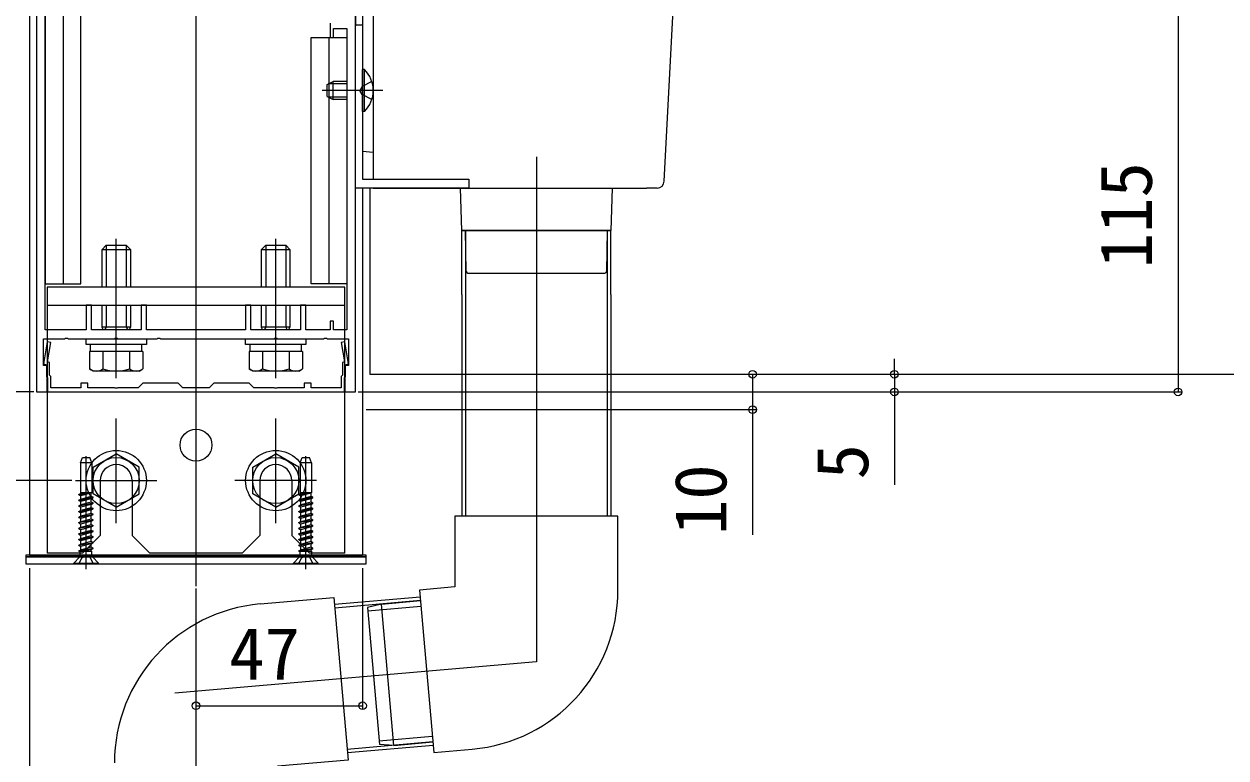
# Model space of a CAD drawing. Units: millimetres, scale not verified. Extents: x -875 to 875, y -1304 to 1298.
# Drawn here: x -674.5 to -335.5, y -994.2 to -787.2 of the extents above; entities that cross this region are included whole.
import ezdxf
from ezdxf.enums import TextEntityAlignment as Align

# ---------------------------------------------------------------- set-up
doc = ezdxf.new("R2010")
doc.units = ezdxf.units.MM
doc.header["$LTSCALE"] = 8
for name, color, linetype in [('0-3_YKK_11', 7, 'Continuous'), ('0-4_YKK_12', 2, 'Continuous'), ('0-5_YKK_13', 4, 'Continuous'), ('0-6_YKK_D', 6, 'Continuous')]:
    doc.layers.add(name, color=color, linetype=linetype)
doc.styles.add('ＭＳ ゴシック', font='')
doc.styles.get('ＭＳ ゴシック').set_extended_font_data('MS Gothic')

msp = doc.modelspace()

# ---------------------------------------------------------------- linework, layer by layer
at = {"layer": '0-3_YKK_11'}
for points in [[(-671, -670.992), (-671, -890.992), (-668, -890.992), (-668, -883.492), (-669, -883.492), (-669, -875.992), (-662.958, -875.992), (-662.775, -875.872), (-662.225, -875.872), (-662.042, -875.992), (-648.958, -875.992), (-648.775, -875.872), (-648.225, -875.872), (-648.042, -875.992), (-636.958, -875.992), (-636.775, -875.872), (-636.225, -875.872), (-636.042, -875.992), (-603.958, -875.992), (-603.775, -875.872), (-603.225, -875.872), (-603.042, -875.992), (-589.958, -875.992), (-589.775, -875.872), (-589.225, -875.872), (-589.042, -875.992), (-583, -875.992), (-583, -883.492), (-584, -883.492), (-584, -890.992), (-581, -890.992), (-581, -771.45)], [(-668.5, -873.492), (-668.5, -688.492)], [(-588.2, -786.992), (-588.2, -790.992), (-587.2, -790.992), (-587.2, -788.492), (-583.5, -788.492), (-583.5, -873.492), (-587.2, -873.492), (-587.2, -870.992), (-588.2, -870.992), (-588.2, -873.492), (-595, -873.492), (-595, -866.492), (-596.5, -866.492), (-596.5, -873.492), (-610.5, -873.492), (-610.5, -866.492), (-612, -866.492), (-612, -873.492), (-640, -873.492), (-640, -866.492)], [(-640, -866.492), (-641.5, -866.492), (-641.5, -873.492), (-655.5, -873.492), (-655.5, -866.492), (-657, -866.492), (-657, -873.492), (-668.5, -873.492)], [(-667.3, -886.269), (-667.3, -882.646), (-667.917, -882.481), (-666.964, -877.079), (-667.949, -876.905), (-669.043, -883.111), (-668.2, -883.336), (-668.2, -886.642), (-667.85, -886.992), (-667.85, -890.992)], [(-667.85, -890.992), (-584.15, -890.992), (-584.15, -886.992), (-583.8, -886.642), (-583.8, -883.336), (-582.957, -883.111), (-584.051, -876.905), (-585.036, -877.079), (-584.083, -882.481), (-584.7, -882.646), (-584.7, -886.269), (-585.05, -886.619), (-585.05, -889.792), (-593.5, -889.792), (-593.5, -888.492), (-595.5, -888.492), (-595.5, -889.792), (-603.042, -889.792), (-603.225, -889.912), (-603.775, -889.912), (-603.958, -889.792), (-609.7, -889.792), (-611, -888.492), (-621, -888.492), (-622.3, -889.792), (-629.7, -889.792), (-631, -888.492), (-641, -888.492), (-642.3, -889.792), (-648.042, -889.792), (-648.225, -889.912), (-648.775, -889.912), (-648.958, -889.792), (-656.5, -889.792), (-656.5, -888.492), (-658.5, -888.492), (-658.5, -889.792), (-666.95, -889.792), (-666.95, -886.619), (-667.3, -886.269)]]:
    msp.add_lwpolyline(points, dxfattribs=at)
msp.add_lwpolyline([(-581, -833.492), (-581, -787.492), (-579, -787.492), (-579, -830.992), (-549, -830.992), (-549, -833.492)], close=True, dxfattribs=at)
at = {"layer": '0-4_YKK_12'}
for p, q in [((-626, -362.288), (-626, -945.738)), ((-626, -611.542), (-626, -945.42)), ((-673, -624.992), (-673, -936.992)), ((-579, -777.992), (-579, -830.692)), ((-579, -833.492), (-579, -936.992)), ((-577, -833.492), (-577, -885.992)), ((-673, -936.992), (-579, -936.992))]:
    msp.add_line(p, q, dxfattribs=at)
msp.add_lwpolyline([(-577, -885.992), (509, -885.992), (509, -835.992)], dxfattribs=at)
at = {"layer": '0-5_YKK_13'}
for p, q in [((-663.5, -701.492), (-663.5, -860.492)), ((-581, -775.992), (-581, -787.792)), ((-576, -775.992), (-576, -830.992)), ((-493.914, -831.597), (-491, -775.992)), ((-588.5, -790.992), (-588.5, -860.492)), ((-579, -811.892), (-579, -800.092)), ((-573.308, -805.992), (-590.391, -805.992)), ((-589, -804.292), (-587.3, -803.492)), ((-589, -807.692), (-589, -804.292)), ((-583.5, -804.146), (-588.69, -804.146)), ((-583.5, -803.492), (-587.3, -803.492)), ((-589, -807.692), (-587.3, -808.492)), ((-583.5, -807.838), (-588.69, -807.838)), ((-578.491, -811.892), (-579, -811.892)), ((-576, -823.492), (-579, -823.229)), ((-576, -833.492), (-498.907, -833.492)), ((-551, -845.492), (-551.35, -833.492)), ((-508.65, -833.492), (-509, -845.492)), ((-495.911, -833.492), (-498.907, -833.492)), ((-509, -845.492), (-551, -845.492)), ((-551, -845.492), (-509, -845.492)), ((-551, -863.492), (-551, -845.492)), ((-549.799, -857.001), (-550, -845.492)), ((-550, -845.492), (-550, -925.992)), ((-510, -845.492), (-510.201, -857.001)), ((-510, -845.492), (-510, -925.992)), ((-509, -863.492), (-509, -845.492)), ((-651.3, -849.592), (-652.5, -850.792)), ((-652.5, -861.492), (-652.5, -850.792)), ((-652.5, -850.792), (-644.5, -850.792)), ((-651.3, -849.592), (-645.7, -849.592)), ((-651.3, -849.592), (-651.3, -861.492)), ((-648.5, -887.098), (-648.5, -847.803)), ((-645.7, -849.592), (-644.5, -850.792)), ((-645.7, -849.592), (-645.7, -861.492)), ((-644.5, -850.792), (-644.5, -861.492)), ((-606.3, -849.592), (-607.5, -850.792)), ((-607.5, -861.492), (-607.5, -850.792)), ((-607.5, -850.792), (-599.5, -850.792)), ((-606.3, -849.592), (-600.7, -849.592)), ((-606.3, -849.592), (-606.3, -861.492)), ((-603.5, -887.098), (-603.5, -847.803)), ((-600.7, -849.592), (-599.5, -850.792)), ((-600.7, -849.592), (-600.7, -861.492)), ((-599.5, -850.792), (-599.5, -861.492)), ((-549.299, -857.492), (-510.701, -857.492)), ((-551, -863.492), (-551, -925.992)), ((-509, -863.492), (-509, -925.992)), ((-668, -866.492), (-584, -866.492)), ((-652.5, -872.697), (-652.5, -866.492)), ((-651.3, -866.492), (-651.3, -872.697)), ((-644.5, -866.492), (-644.5, -872.697)), ((-607.5, -872.697), (-607.5, -866.492)), ((-606.3, -866.492), (-606.3, -872.697)), ((-599.5, -866.492), (-599.5, -872.697)), ((-644.5, -872.697), (-652.5, -872.697)), ((-652.225, -873.492), (-652.5, -872.697)), ((-651.3, -872.697), (-651.759, -873.492)), ((-644.775, -873.492), (-644.5, -872.697)), ((-599.5, -872.697), (-607.5, -872.697)), ((-607.225, -873.492), (-607.5, -872.697)), ((-606.3, -872.697), (-606.759, -873.492)), ((-599.775, -873.492), (-599.5, -872.697)), ((-655.75, -879.592), (-655.75, -877.592)), ((-641.25, -877.592), (-655.75, -877.592)), ((-641.25, -879.592), (-641.25, -877.592)), ((-610.75, -879.592), (-610.75, -877.592)), ((-596.25, -877.592), (-610.75, -877.592)), ((-596.25, -879.592), (-596.25, -877.592)), ((-656.006, -879.592), (-656.006, -884.511)), ((-640.994, -879.592), (-656.006, -879.592)), ((-640.994, -879.592), (-656.006, -879.592)), ((-641.25, -879.592), (-655.75, -879.592)), ((-644.5, -879.592), (-652.5, -879.592)), ((-652.253, -879.592), (-652.253, -884.511)), ((-644.747, -879.592), (-644.747, -884.511)), ((-640.994, -879.592), (-640.994, -884.511)), ((-611.006, -879.592), (-611.006, -884.511)), ((-595.994, -879.592), (-611.006, -879.592)), ((-595.994, -879.592), (-611.006, -879.592)), ((-596.25, -879.592), (-610.75, -879.592)), ((-599.5, -879.592), (-607.5, -879.592)), ((-607.253, -879.592), (-607.253, -884.511)), ((-599.747, -879.592), (-599.747, -884.511)), ((-595.994, -879.592), (-595.994, -884.511)), ((-655, -885.092), (-656.006, -884.511)), ((-642, -885.092), (-640.994, -884.511)), ((-610, -885.092), (-611.006, -884.511)), ((-597, -885.092), (-595.994, -884.511)), ((-642, -885.092), (-655, -885.092)), ((-597, -885.092), (-610, -885.092)), ((-648.5, -927.997), (-648.5, -898.486)), ((-603.5, -927.997), (-603.5, -898.486)), ((-658.6, -910.992), (-658.6, -919.492)), ((-658.054, -909.492), (-655.946, -909.492)), ((-657, -940.992), (-657, -909.098)), ((-655.4, -910.992), (-655.946, -909.492)), ((-655.4, -911.028), (-655.4, -919.492)), ((-596.6, -910.992), (-596.6, -919.492)), ((-596.054, -909.492), (-593.946, -909.492)), ((-595, -940.992), (-595, -909.098)), ((-593.4, -910.992), (-593.946, -909.492)), ((-593.4, -911.028), (-593.4, -919.492)), ((-660, -915.992), (-637, -915.992)), ((-653, -915.992), (-653, -931.492)), ((-644, -915.992), (-644, -931.492)), ((-592, -915.992), (-615, -915.992)), ((-608, -915.992), (-608, -931.492)), ((-599, -915.992), (-599, -931.492)), ((-659, -920.004), (-656.421, -919.492)), ((-656.925, -919.492), (-659, -919.904)), ((-659, -919.904), (-658.286, -919.492)), ((-659, -920.004), (-659, -919.904)), ((-659, -920.004), (-658.475, -920.307)), ((-655, -920.699), (-659, -921.494)), ((-659, -921.594), (-655, -920.799)), ((-659, -921.494), (-658.475, -921.191)), ((-659, -921.594), (-659, -921.494)), ((-659, -921.594), (-658.475, -921.897)), ((-655.4, -919.492), (-658.6, -919.492)), ((-655.525, -919.512), (-658.475, -920.307)), ((-658.475, -921.191), (-658.475, -920.307)), ((-658.475, -921.191), (-655.525, -920.396)), ((-655.525, -921.102), (-658.475, -921.897)), ((-658.475, -922.781), (-658.475, -921.897)), ((-658.475, -922.781), (-655.525, -921.986)), ((-657.994, -919.805), (-656.421, -919.492)), ((-656.925, -919.492), (-657.994, -919.705)), ((-655.525, -920.396), (-655.525, -919.512)), ((-655.525, -920.396), (-655, -920.699)), ((-655.525, -921.102), (-655, -920.799)), ((-655.525, -921.986), (-655.525, -921.102)), ((-655.525, -921.986), (-655, -922.289)), ((-655, -920.799), (-655, -920.699)), ((-597, -920.004), (-594.421, -919.492)), ((-594.925, -919.492), (-597, -919.904)), ((-597, -919.904), (-596.286, -919.492)), ((-597, -920.004), (-597, -919.904)), ((-597, -920.004), (-596.475, -920.307)), ((-593, -920.699), (-597, -921.494)), ((-597, -921.594), (-593, -920.799)), ((-597, -921.494), (-596.475, -921.191)), ((-597, -921.594), (-597, -921.494)), ((-597, -921.594), (-596.475, -921.897)), ((-593.4, -919.492), (-596.6, -919.492)), ((-593.525, -919.512), (-596.475, -920.307)), ((-596.475, -921.191), (-596.475, -920.307)), ((-596.475, -921.191), (-593.525, -920.396)), ((-593.525, -921.102), (-596.475, -921.897)), ((-596.475, -922.781), (-596.475, -921.897)), ((-596.475, -922.781), (-593.525, -921.986)), ((-595.994, -919.805), (-594.421, -919.492)), ((-594.925, -919.492), (-595.994, -919.705)), ((-593.525, -920.396), (-593.525, -919.512)), ((-593.525, -920.396), (-593, -920.699)), ((-593.525, -921.102), (-593, -920.799)), ((-593.525, -921.986), (-593.525, -921.102)), ((-593.525, -921.986), (-593, -922.289)), ((-593, -920.799), (-593, -920.699)), ((-659, -923.084), (-655, -922.289)), ((-655, -922.389), (-659, -923.184)), ((-659, -923.084), (-658.475, -922.781)), ((-659, -923.184), (-659, -923.084)), ((-659, -923.184), (-658.475, -923.487)), ((-659, -924.774), (-655, -923.979)), ((-659, -924.674), (-658.475, -924.371)), ((-659, -924.774), (-659, -924.674)), ((-659, -924.774), (-658.475, -925.077)), ((-659, -926.264), (-655, -925.469)), ((-655.525, -922.692), (-658.475, -923.487)), ((-658.475, -924.371), (-658.475, -923.487)), ((-658.475, -924.371), (-655.525, -923.576)), ((-655.525, -924.282), (-658.475, -925.077)), ((-658.475, -925.961), (-658.475, -925.077)), ((-655, -923.879), (-658.082, -924.492)), ((-655.525, -922.692), (-655, -922.389)), ((-655.525, -923.576), (-655.525, -922.692)), ((-655.525, -923.576), (-655, -923.879)), ((-655.525, -924.282), (-655, -923.979)), ((-655.525, -925.166), (-655.525, -924.282)), ((-655.525, -925.166), (-655, -925.469)), ((-655, -922.389), (-655, -922.289)), ((-655, -923.979), (-655, -923.879)), ((-655, -925.569), (-655, -925.469)), ((-597, -923.084), (-593, -922.289)), ((-593, -922.389), (-597, -923.184)), ((-597, -923.084), (-596.475, -922.781)), ((-597, -923.184), (-597, -923.084)), ((-597, -923.184), (-596.475, -923.487)), ((-597, -924.774), (-593, -923.979)), ((-597, -924.674), (-596.475, -924.371)), ((-597, -924.774), (-597, -924.674)), ((-597, -924.774), (-596.475, -925.077)), ((-597, -926.264), (-593, -925.469)), ((-593.525, -922.692), (-596.475, -923.487)), ((-596.475, -924.371), (-596.475, -923.487)), ((-596.475, -924.371), (-593.525, -923.576)), ((-593.525, -924.282), (-596.475, -925.077)), ((-596.475, -925.961), (-596.475, -925.077)), ((-593, -923.879), (-596.082, -924.492)), ((-593.525, -922.692), (-593, -922.389)), ((-593.525, -923.576), (-593.525, -922.692)), ((-593.525, -923.576), (-593, -923.879)), ((-593.525, -924.282), (-593, -923.979)), ((-593.525, -925.166), (-593.525, -924.282)), ((-593.525, -925.166), (-593, -925.469)), ((-593, -922.389), (-593, -922.289)), ((-593, -923.979), (-593, -923.879)), ((-593, -925.569), (-593, -925.469)), ((-659, -926.264), (-658.475, -925.961)), ((-659, -926.364), (-659, -926.264)), ((-659, -926.364), (-658.475, -926.667)), ((-659, -927.854), (-655, -927.059)), ((-659, -927.854), (-658.475, -927.551)), ((-659, -927.954), (-659, -927.854)), ((-659, -927.954), (-658.475, -928.257)), ((-659, -929.444), (-655, -928.649)), ((-655.525, -925.872), (-658.475, -926.667)), ((-658.475, -927.551), (-658.475, -926.667)), ((-655.525, -927.462), (-658.475, -928.257)), ((-658.475, -929.141), (-658.475, -928.257)), ((-658.475, -929.141), (-655.525, -928.346)), ((-655.525, -926.756), (-655, -927.059)), ((-655.525, -928.346), (-655.525, -927.462)), ((-655.525, -928.346), (-655, -928.649)), ((-655, -927.159), (-655, -927.059)), ((-655, -928.749), (-655, -928.649)), ((-597, -926.264), (-596.475, -925.961)), ((-597, -926.364), (-597, -926.264)), ((-597, -926.364), (-596.475, -926.667)), ((-597, -927.854), (-593, -927.059)), ((-597, -927.854), (-596.475, -927.551)), ((-597, -927.954), (-597, -927.854)), ((-597, -927.954), (-596.475, -928.257)), ((-597, -929.444), (-593, -928.649)), ((-593.525, -925.872), (-596.475, -926.667)), ((-596.475, -927.551), (-596.475, -926.667)), ((-593.525, -927.462), (-596.475, -928.257)), ((-596.475, -929.141), (-596.475, -928.257)), ((-596.475, -929.141), (-593.525, -928.346)), ((-593.525, -926.756), (-593, -927.059)), ((-593.525, -928.346), (-593.525, -927.462)), ((-593.525, -928.346), (-593, -928.649)), ((-593, -927.159), (-593, -927.059)), ((-593, -928.749), (-593, -928.649)), ((-507, -946.908), (-507, -925.992)), ((-659, -929.444), (-658.475, -929.141)), ((-659, -929.544), (-659, -929.444)), ((-659, -929.544), (-658.475, -929.847)), ((-659, -931.134), (-655, -930.339)), ((-659, -931.034), (-658.475, -930.731)), ((-659, -931.134), (-659, -931.034)), ((-659, -931.134), (-658.475, -931.437)), ((-655, -931.829), (-659, -932.624)), ((-659, -932.724), (-655, -931.929)), ((-655.525, -929.052), (-658.475, -929.847)), ((-658.475, -930.731), (-658.475, -929.847)), ((-658.475, -930.731), (-655.525, -929.936)), ((-655.525, -930.642), (-658.475, -931.437)), ((-658.475, -932.321), (-658.475, -931.437)), ((-658.475, -932.321), (-655.525, -931.526)), ((-655.525, -932.232), (-658.475, -933.027)), ((-658, -936.492), (-653, -931.492)), ((-655.525, -929.936), (-655.525, -929.052)), ((-655.525, -930.642), (-655, -930.339)), ((-655.525, -931.526), (-655.525, -930.642)), ((-655.525, -931.526), (-655, -931.829)), ((-655.525, -932.232), (-655, -931.929)), ((-655.525, -933.116), (-655.525, -932.232)), ((-655, -930.339), (-655, -930.239)), ((-655, -931.929), (-655, -931.829)), ((-644, -931.492), (-639, -936.492)), ((-608, -931.492), (-613, -936.492)), ((-594, -936.492), (-599, -931.492)), ((-597, -929.444), (-596.475, -929.141)), ((-597, -929.544), (-597, -929.444)), ((-597, -929.544), (-596.475, -929.847)), ((-597, -931.134), (-593, -930.339)), ((-597, -931.034), (-596.475, -930.731)), ((-597, -931.134), (-597, -931.034)), ((-597, -931.134), (-596.475, -931.437)), ((-593, -931.829), (-597, -932.624)), ((-597, -932.724), (-593, -931.929)), ((-593.525, -929.052), (-596.475, -929.847)), ((-596.475, -930.731), (-596.475, -929.847)), ((-596.475, -930.731), (-593.525, -929.936)), ((-593.525, -930.642), (-596.475, -931.437)), ((-596.475, -932.321), (-596.475, -931.437)), ((-596.475, -932.321), (-593.525, -931.526)), ((-593.525, -932.232), (-596.475, -933.027)), ((-593.525, -929.936), (-593.525, -929.052)), ((-593.525, -930.642), (-593, -930.339)), ((-593.525, -931.526), (-593.525, -930.642)), ((-593.525, -931.526), (-593, -931.829)), ((-593.525, -932.232), (-593, -931.929)), ((-593.525, -933.116), (-593.525, -932.232)), ((-593, -930.339), (-593, -930.239)), ((-593, -931.929), (-593, -931.829)), ((-659, -932.624), (-658.475, -932.321)), ((-659, -932.724), (-659, -932.624)), ((-659, -932.724), (-658.475, -933.027)), ((-659, -934.214), (-655, -933.419)), ((-655, -933.519), (-659, -934.314)), ((-659, -934.314), (-658.475, -934.617)), ((-659, -935.804), (-655, -935.009)), ((-655, -935.109), (-659, -935.904)), ((-659, -935.804), (-658.475, -935.501)), ((-658.475, -933.911), (-658.475, -933.027)), ((-658.475, -933.911), (-655.525, -933.116)), ((-655.525, -933.822), (-658.475, -934.617)), ((-658.475, -935.501), (-658.475, -934.617)), ((-658.475, -935.501), (-655.525, -934.706)), ((-655.525, -935.412), (-657.35, -935.904)), ((-655.525, -933.116), (-655, -933.419)), ((-655.525, -934.706), (-655.525, -933.822)), ((-655.525, -934.706), (-655, -935.009)), ((-655.525, -935.412), (-655, -935.109)), ((-655.525, -935.904), (-655.525, -935.412)), ((-655, -935.109), (-655, -935.009)), ((-597, -932.624), (-596.475, -932.321)), ((-597, -932.724), (-597, -932.624)), ((-597, -932.724), (-596.475, -933.027)), ((-597, -934.214), (-593, -933.419)), ((-593, -933.519), (-597, -934.314)), ((-597, -934.314), (-596.475, -934.617)), ((-597, -935.804), (-593, -935.009)), ((-593, -935.109), (-597, -935.904)), ((-597, -935.804), (-596.475, -935.501)), ((-596.475, -933.911), (-596.475, -933.027)), ((-596.475, -933.911), (-593.525, -933.116)), ((-593.525, -933.822), (-596.475, -934.617)), ((-596.475, -935.501), (-596.475, -934.617)), ((-596.475, -935.501), (-593.525, -934.706)), ((-593.525, -935.412), (-595.35, -935.904)), ((-593.525, -933.116), (-593, -933.419)), ((-593.525, -934.706), (-593.525, -933.822)), ((-593.525, -934.706), (-593, -935.009)), ((-593.525, -935.412), (-593, -935.109)), ((-593.525, -935.904), (-593.525, -935.412)), ((-593, -935.109), (-593, -935.009)), ((-658, -936.492), (-668, -936.492)), ((-660.5, -939.242), (-658.869, -937.611)), ((-659, -935.904), (-659, -935.804)), ((-659, -935.904), (-655.365, -935.904)), ((-655.229, -937.492), (-658.771, -937.492)), ((-658.635, -937.046), (-658.635, -935.904)), ((-655.855, -937.677), (-657, -937.068)), ((-654.95, -939.492), (-655.855, -937.677)), ((-655.365, -937.046), (-655.365, -935.904)), ((-653.5, -939.242), (-655.131, -937.611)), ((-613, -936.492), (-639, -936.492)), ((-598.5, -939.242), (-596.869, -937.611)), ((-597, -935.904), (-597, -935.804)), ((-597, -935.904), (-593.365, -935.904)), ((-593.229, -937.492), (-596.771, -937.492)), ((-596.635, -937.046), (-596.635, -935.904)), ((-593.855, -937.677), (-595, -937.068)), ((-584, -936.492), (-594, -936.492)), ((-592.95, -939.492), (-593.855, -937.677)), ((-593.365, -937.046), (-593.365, -935.904)), ((-591.5, -939.242), (-593.131, -937.611)), ((-660.5, -939.242), (-653.5, -939.242)), ((-660.5, -939.492), (-660.5, -939.242)), ((-660.5, -939.492), (-653.5, -939.492)), ((-653.5, -939.492), (-653.5, -939.242)), ((-598.5, -939.242), (-591.5, -939.242)), ((-598.5, -939.492), (-598.5, -939.242)), ((-598.5, -939.492), (-591.5, -939.492)), ((-591.5, -939.492), (-591.5, -939.242)), ((-607.922, -950.797), (-587.085, -948.974)), ((-562.788, -948.856), (-586.911, -950.966)), ((-553, -945.992), (-562.962, -946.863)), ((-562.962, -946.863), (-558.953, -992.688)), ((-562.7, -949.852), (-586.824, -951.963)), ((-577.504, -952.753), (-562.561, -951.446)), ((-573.659, -950.811), (-562.7, -949.852)), ((-570.172, -990.659), (-573.659, -950.811)), ((-559.214, -989.7), (-583.338, -991.81)), ((-574.297, -989.413), (-559.354, -988.106)), ((-570.172, -990.659), (-559.214, -989.7)), ((-559.127, -990.696), (-583.25, -992.807)), ((-570.172, -990.659), (-574.209, -990.409)), ((-558.953, -992.688), (-548.078, -991.737))]:
    msp.add_line(p, q, dxfattribs=at)
for points in [[(-668.5, -860.492), (-658.5, -860.492), (-658.5, -701.492), (-668.5, -701.492)], [(-583.5, -860.492), (-593.5, -860.492), (-593.5, -790.992), (-583.5, -790.992)], [(-657, -875.992), (-640, -875.992), (-640, -877.592), (-657, -877.592)], [(-612, -875.992), (-595, -875.992), (-595, -877.592), (-612, -877.592)], [(-674, -937.492), (-578, -937.492), (-578, -936.992), (-674, -936.992)], [(-674, -939.492), (-578, -939.492), (-578, -937.492), (-674, -937.492)]]:
    msp.add_lwpolyline(points, close=True, dxfattribs=at)
for points in [[(-578.491, -811.892), (-578.491, -800.092), (-579, -800.092)], [(-583.5, -808.492), (-587.3, -808.492), (-587.3, -803.492)], [(-576.389, -803.492), (-579.167, -804.847), (-579.776, -805.992)], [(-576.389, -808.492), (-579.167, -807.137), (-579.776, -805.992)], [(-530, -824.738), (-530, -967.067), (-631.98, -975.99)], [(-584, -936.492), (-584, -861.492), (-668, -861.492), (-668, -936.492)], [(-645.7, -866.492), (-645.7, -872.697), (-645.241, -873.492)], [(-600.7, -866.492), (-600.7, -872.697), (-600.241, -873.492)], [(-648.5, -923.497), (-655, -919.745), (-655, -912.239), (-648.5, -908.486)], [(-648.5, -923.497), (-642, -919.745), (-642, -912.239), (-648.5, -908.486)], [(-603.5, -923.497), (-610, -919.745), (-610, -912.239), (-603.5, -908.486)], [(-603.5, -923.497), (-597, -919.745), (-597, -912.239), (-603.5, -908.486)], [(-655.4, -910.992), (-658.6, -910.992), (-658.054, -909.492)], [(-593.4, -910.992), (-596.6, -910.992), (-596.054, -909.492)], [(-658.475, -925.961), (-655.525, -925.166), (-655.525, -924.282)], [(-596.475, -925.961), (-593.525, -925.166), (-593.525, -924.282)], [(-655.525, -925.872), (-655, -925.569), (-659, -926.364)], [(-655.525, -927.462), (-655, -927.159), (-659, -927.954)], [(-655.525, -929.052), (-655, -928.749), (-659, -929.544)], [(-658.475, -927.551), (-655.525, -926.756), (-655.525, -925.872)], [(-593.525, -925.872), (-593, -925.569), (-597, -926.364)], [(-593.525, -927.462), (-593, -927.159), (-597, -927.954)], [(-593.525, -929.052), (-593, -928.749), (-597, -929.544)], [(-596.475, -927.551), (-593.525, -926.756), (-593.525, -925.872)], [(-507, -925.992), (-553, -925.992), (-553, -945.992)], [(-655.525, -929.936), (-655, -930.239), (-659, -931.034)], [(-593.525, -929.936), (-593, -930.239), (-597, -931.034)], [(-659, -934.314), (-659, -934.214), (-658.475, -933.911)], [(-655.525, -933.822), (-655, -933.519), (-655, -933.419)], [(-597, -934.314), (-597, -934.214), (-596.475, -933.911)], [(-593.525, -933.822), (-593, -933.519), (-593, -933.419)], [(-659.05, -939.492), (-658.145, -937.677), (-657, -937.068)], [(-597.05, -939.492), (-596.145, -937.677), (-595, -937.068)], [(-587.085, -948.974), (-583.076, -994.799), (-603, -996.542)], [(-573.659, -950.811), (-577.591, -951.757), (-574.209, -990.409)]]:
    msp.add_lwpolyline(points, dxfattribs=at)
for centre, radius in [((-626, -905.992), 4.5), ((-648.5, -915.992), 8.5), ((-603.5, -915.992), 8.5), ((-648.5, -915.992), 6.5), ((-603.5, -915.992), 6.5)]:
    msp.add_circle(centre, radius, dxfattribs=at)
for centre, radius, start, end in [((-584.232, -805.992), 8.232, 314.2189, 45.7811), ((-495.911, -831.492), 2, 270, 357), ((-549.299, -856.992), 0.5, 181, 270), ((-510.701, -856.992), 0.5, 270, 359), ((-654.129, -881.769), 3.323, 235.61575, 304.38425), ((-648.5, -872.672), 12.419, 252.41205, 287.58795), ((-642.871, -881.769), 3.323, 235.61575, 304.38425), ((-609.129, -881.769), 3.323, 235.61575, 304.38425), ((-603.5, -872.672), 12.419, 252.41205, 287.58795), ((-597.871, -881.769), 3.323, 235.61575, 304.38425), ((-648.5, -915.992), 4.5, 0, 180), ((-603.5, -915.992), 4.5, 0, 180), ((-659.435, -937.046), 0.8, 315, 0), ((-654.565, -937.046), 0.8, 180, 225), ((-597.435, -937.046), 0.8, 315, 0), ((-592.565, -937.046), 0.8, 180, 225), ((-552, -946.908), 45, 275, 0), ((-604, -995.626), 45, 95, 180)]:
    msp.add_arc(centre, radius, start, end, dxfattribs=at)
at = {"layer": '0-6_YKK_D'}
for p, q in [((-349, -775.992), (-349, -890.992)), ((-429, -885.992), (-429, -881.692)), ((-429, -885.992), (-429, -890.992)), ((-671.7, -890.992), (-792, -890.992)), ((-671.7, -890.992), (-792, -890.992)), ((-671.7, -890.992), (-752, -890.992)), ((-580.3, -890.992), (-348, -890.992)), ((-580.3, -890.992), (-428, -890.992)), ((-429, -890.992), (-429, -917.183)), ((-578, -895.992), (-468, -895.992)), ((-661, -915.992), (-712, -915.992)), ((-673, -940.738), (-673, -1020.492)), ((-579, -940.738), (-579, -980.492)), ((-626, -946.42), (-626, -1020.492)), ((-626, -979.492), (-579, -979.492))]:
    msp.add_line(p, q, dxfattribs=at)
msp.add_lwpolyline([(-469, -885.992), (-469, -895.992), (-469, -931.292)], dxfattribs=at)
for centre in [(-469, -885.992), (-429, -885.992), (-429, -890.992), (-349, -890.992), (-469, -895.992), (-626, -979.492), (-579, -979.492)]:
    msp.add_circle(centre, 1.075, dxfattribs=at)

# ---------------------------------------------------------------- texts
at = {"layer": '0-6_YKK_D', "style": 'ＭＳ ゴシック'}
for s, p in [('115', (-352, -856.106)), ('5', (-432, -915.66)), ('10', (-472, -931.36))]:
    msp.add_text(s, height=14.66, rotation=90, dxfattribs=at).set_placement(p, align=Align.BOTTOM_LEFT)
msp.add_text('47', height=14.66, dxfattribs=at).set_placement((-616.648, -976.492), align=Align.BOTTOM_LEFT)

doc.saveas('drawing.dxf')
